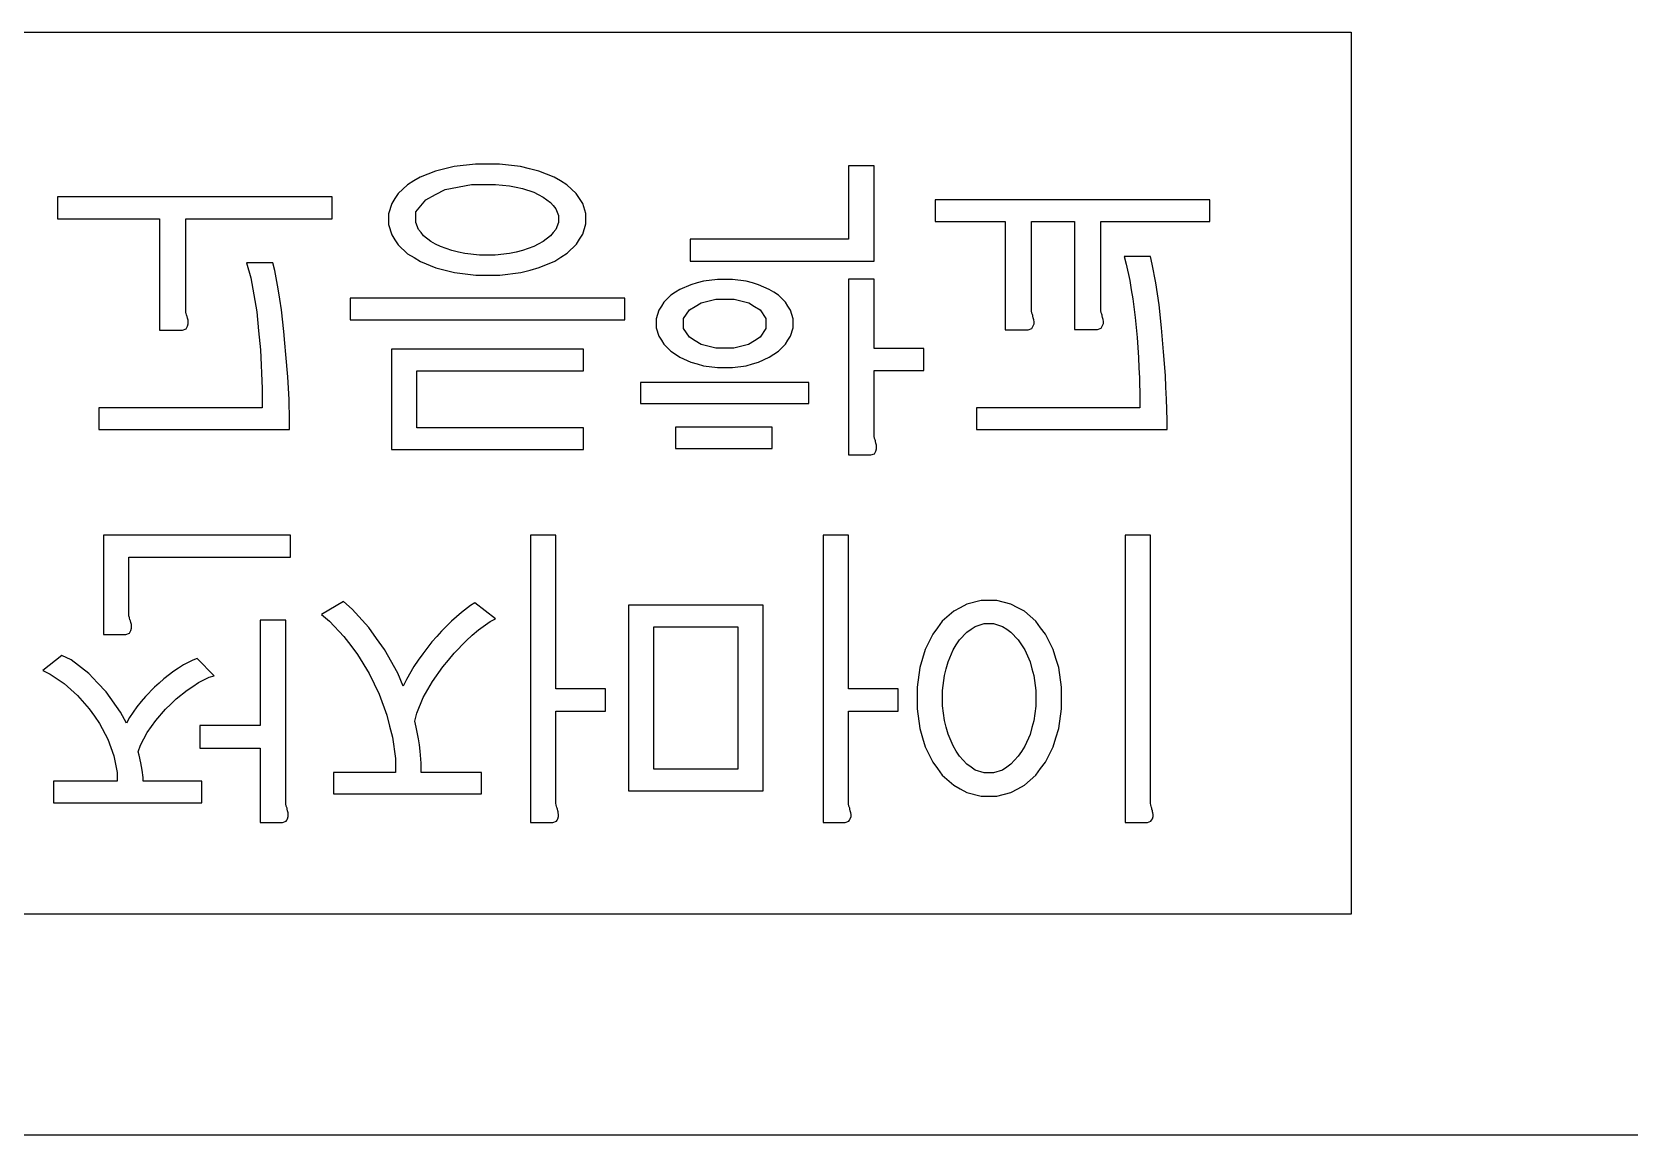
# Model space of a CAD drawing. Header units: inches. Extents: x -0.5 to 7, y 0 to 5.
# Drawn here: x 3.36 to 7, y 2.5 to 5 of the extents above; entities that cross this region are included whole.
import ezdxf

# ---------------------------------------------------------------- set-up
doc = ezdxf.new("R2010")
doc.units = ezdxf.units.IN
doc.header["$MEASUREMENT"] = 0

msp = doc.modelspace()

# ---------------------------------------------------------------- linework, layer by layer
for p, q in [((0, 5), (6.35, 5)), ((6.35, 5), (6.35, 3)), ((6.35, 3), (0, 3)), ((-0.5, 2.5), (7, 2.5))]:
    msp.add_line(p, q)
at = {"color": 5}
for p, q in [((4.3646, 4.7008), (4.3163, 4.6956)), ((4.392, 4.7008), (4.3646, 4.7008)), ((4.419, 4.7008), (4.392, 4.7008)), ((4.4668, 4.6956), (4.419, 4.7008)), ((5.2685, 4.6972), (5.2108, 4.6972)), ((5.2108, 4.6972), (5.2108, 4.5307)), ((5.2685, 4.481), (5.2685, 4.6972)), ((4.2248, 4.6626), (4.2107, 4.654)), ((4.2392, 4.6713), (4.2248, 4.6626)), ((4.2745, 4.6851), (4.2392, 4.6713)), ((4.2954, 4.6904), (4.2745, 4.6851)), ((4.3163, 4.6956), (4.2954, 4.6904)), ((4.4875, 4.6904), (4.4668, 4.6956)), ((4.5082, 4.6851), (4.4875, 4.6904)), ((4.5433, 4.6713), (4.5082, 4.6851)), ((4.5578, 4.6626), (4.5433, 4.6713)), ((4.5718, 4.654), (4.5578, 4.6626)), ((4.0402, 4.6266), (3.4175, 4.6266)), ((3.4175, 4.6266), (3.4175, 4.5769)), ((4.0402, 4.5769), (4.0402, 4.6266)), ((4.1895, 4.634), (4.1823, 4.6226)), ((4.2107, 4.654), (4.1895, 4.634)), ((4.252, 4.6201), (4.2742, 4.6316)), ((4.2742, 4.6316), (4.2963, 4.6432)), ((4.2963, 4.6432), (4.3556, 4.6547)), ((4.3556, 4.6547), (4.3927, 4.6547)), ((4.3927, 4.6547), (4.41, 4.6547)), ((4.41, 4.6547), (4.4421, 4.6516)), ((4.4421, 4.6516), (4.4569, 4.6486)), ((4.4569, 4.6486), (4.4716, 4.6455)), ((4.4716, 4.6455), (4.4969, 4.637)), ((4.4969, 4.637), (4.5073, 4.6316)), ((4.5073, 4.6316), (4.5181, 4.6262)), ((4.5181, 4.6262), (4.5349, 4.6138)), ((4.5933, 4.6341), (4.5718, 4.654)), ((4.6006, 4.623), (4.5933, 4.6341)), ((4.1751, 4.6113), (4.1678, 4.588)), ((4.1678, 4.588), (4.1678, 4.5761)), ((4.1823, 4.6226), (4.1751, 4.6113)), ((4.2298, 4.5923), (4.252, 4.6201)), ((4.2298, 4.5761), (4.2298, 4.5923)), ((4.5349, 4.6138), (4.5408, 4.6068)), ((4.5408, 4.6068), (4.5468, 4.5997)), ((4.5468, 4.5997), (4.5527, 4.5844)), ((4.608, 4.6118), (4.6006, 4.623)), ((4.6154, 4.5887), (4.608, 4.6118)), ((4.6154, 4.5769), (4.6154, 4.5887)), ((6.0297, 4.6201), (5.407, 4.6201)), ((5.407, 4.6201), (5.407, 4.5704)), ((6.0297, 4.5704), (6.0297, 4.6201)), ((3.4175, 4.5769), (3.6488, 4.5769)), ((3.6488, 4.5769), (3.6488, 4.3246)), ((3.7079, 4.5769), (4.0402, 4.5769)), ((3.7079, 4.3686), (3.7079, 4.5769)), ((4.1678, 4.5761), (4.1678, 4.5642)), ((4.1678, 4.5642), (4.1751, 4.5408)), ((4.2298, 4.5682), (4.2298, 4.5761)), ((4.2356, 4.5529), (4.2298, 4.5682)), ((4.2414, 4.5455), (4.2356, 4.5529)), ((4.5468, 4.5529), (4.5408, 4.5455)), ((4.5527, 4.5682), (4.5468, 4.5529)), ((4.5527, 4.5844), (4.5527, 4.5761)), ((4.5527, 4.5761), (4.5527, 4.5682)), ((4.5527, 4.5761), (4.5527, 4.5761)), ((4.6082, 4.5417), (4.6154, 4.565)), ((4.6154, 4.565), (4.6154, 4.5769)), ((4.6154, 4.5769), (4.6154, 4.5769)), ((5.407, 4.5704), (5.5655, 4.5704)), ((5.5655, 4.5704), (5.5655, 4.3253)), ((5.6253, 4.3693), (5.6253, 4.5704)), ((5.6253, 4.5704), (5.7226, 4.5704)), ((5.7226, 4.5704), (5.7226, 4.326)), ((5.7825, 4.37), (5.7825, 4.5704)), ((5.7825, 4.5704), (6.0297, 4.5704)), ((4.1751, 4.5408), (4.1823, 4.5293)), ((4.1823, 4.5293), (4.1895, 4.5177)), ((4.1895, 4.5177), (4.2111, 4.4976)), ((4.2471, 4.5381), (4.2414, 4.5455)), ((4.2637, 4.525), (4.2471, 4.5381)), ((4.2745, 4.5192), (4.2637, 4.525)), ((4.2853, 4.5138), (4.2745, 4.5192)), ((4.5073, 4.5192), (4.4969, 4.5138)), ((4.5181, 4.525), (4.5073, 4.5192)), ((4.5349, 4.5381), (4.5181, 4.525)), ((4.5408, 4.5455), (4.5349, 4.5381)), ((4.5725, 4.4986), (4.5938, 4.519)), ((4.5938, 4.519), (4.601, 4.5304)), ((4.601, 4.5304), (4.6082, 4.5417)), ((5.2108, 4.5307), (4.8519, 4.5307)), ((4.8519, 4.5307), (4.8519, 4.481)), ((4.2111, 4.4976), (4.2255, 4.4889)), ((4.2255, 4.4889), (4.2399, 4.4799)), ((4.2399, 4.4799), (4.2752, 4.4655)), ((4.3111, 4.505), (4.2853, 4.5138)), ((4.326, 4.5015), (4.3111, 4.505)), ((4.341, 4.4981), (4.326, 4.5015)), ((4.374, 4.4947), (4.341, 4.4981)), ((4.392, 4.4947), (4.374, 4.4947)), ((4.4096, 4.4947), (4.392, 4.4947)), ((4.4421, 4.4981), (4.4096, 4.4947)), ((4.4569, 4.5015), (4.4421, 4.4981)), ((4.4716, 4.505), (4.4569, 4.5015)), ((4.4969, 4.5138), (4.4716, 4.505)), ((4.5095, 4.466), (4.5444, 4.4806)), ((4.5444, 4.4806), (4.5585, 4.4896)), ((4.5585, 4.4896), (4.5725, 4.4986)), ((4.8519, 4.481), (5.2685, 4.481)), ((5.8949, 4.4911), (5.8351, 4.4911)), ((5.8351, 4.4911), (5.8398, 4.4741)), ((5.8992, 4.4738), (5.8949, 4.4911)), ((3.9054, 4.4767), (3.8456, 4.4767)), ((3.8456, 4.4767), (3.8553, 4.4428)), ((3.8553, 4.4428), (3.8692, 4.3659)), ((3.9097, 4.4594), (3.9054, 4.4767)), ((3.9177, 4.4183), (3.9097, 4.4594)), ((4.2752, 4.4655), (4.2961, 4.4601)), ((4.2961, 4.4601), (4.317, 4.4547)), ((4.317, 4.4547), (4.3653, 4.4493)), ((4.3653, 4.4493), (4.3927, 4.4493)), ((4.3927, 4.4493), (4.4197, 4.4493)), ((4.4197, 4.4493), (4.4677, 4.4549)), ((4.4677, 4.4549), (4.4886, 4.4604)), ((4.4886, 4.4604), (4.5095, 4.466)), ((5.8398, 4.4741), (5.8479, 4.4367)), ((5.9071, 4.4316), (5.8992, 4.4738)), ((3.9213, 4.3945), (3.9177, 4.4183)), ((4.818, 4.4104), (4.8079, 4.4035)), ((4.8285, 4.4168), (4.818, 4.4104)), ((4.8532, 4.4273), (4.8285, 4.4168)), ((4.8674, 4.4313), (4.8532, 4.4273)), ((4.8816, 4.4352), (4.8674, 4.4313)), ((4.9132, 4.4392), (4.8816, 4.4352)), ((4.9305, 4.4392), (4.9132, 4.4392)), ((4.9474, 4.4392), (4.9305, 4.4392)), ((4.9784, 4.4352), (4.9474, 4.4392)), ((4.9925, 4.4313), (4.9784, 4.4352)), ((5.0065, 4.4273), (4.9925, 4.4313)), ((5.031, 4.4168), (5.0065, 4.4273)), ((5.0415, 4.4104), (5.031, 4.4168)), ((5.0516, 4.4035), (5.0415, 4.4104)), ((5.2685, 4.4399), (5.2108, 4.4399)), ((5.2108, 4.4399), (5.2108, 4.0414)), ((5.2685, 4.2828), (5.2685, 4.4399)), ((5.8479, 4.4367), (5.8513, 4.4161)), ((5.8513, 4.4161), (5.8547, 4.3956)), ((5.9108, 4.4068), (5.9071, 4.4316)), ((5.9144, 4.3819), (5.9108, 4.4068)), ((3.7079, 4.3675), (3.7079, 4.3686)), ((3.9249, 4.3707), (3.9213, 4.3945)), ((3.9306, 4.321), (3.9249, 4.3707)), ((4.7033, 4.3967), (4.0806, 4.3967)), ((4.0806, 4.3967), (4.0806, 4.3477)), ((4.7033, 4.3477), (4.7033, 4.3967)), ((4.7806, 4.3696), (4.7748, 4.3502)), ((4.7863, 4.3787), (4.7806, 4.3696)), ((4.7921, 4.3877), (4.7863, 4.3787)), ((4.8079, 4.4035), (4.7921, 4.3877)), ((4.8368, 4.3505), (4.8499, 4.3702)), ((4.8499, 4.3702), (4.8631, 4.3783)), ((4.8631, 4.3783), (4.8762, 4.3864)), ((4.8762, 4.3864), (4.9099, 4.3945)), ((4.9099, 4.3945), (4.9305, 4.3945)), ((4.9305, 4.3945), (4.951, 4.3945)), ((4.951, 4.3945), (4.9845, 4.3864)), ((4.9845, 4.3864), (4.9975, 4.3783)), ((4.9975, 4.3783), (5.0105, 4.3702)), ((5.0105, 4.3702), (5.0234, 4.3505)), ((5.0674, 4.3877), (5.0516, 4.4035)), ((5.0732, 4.3787), (5.0674, 4.3877)), ((5.0789, 4.3696), (5.0732, 4.3787)), ((5.0847, 4.3502), (5.0789, 4.3696)), ((5.6253, 4.3682), (5.6253, 4.3693)), ((5.7825, 4.3689), (5.7825, 4.37)), ((5.7828, 4.3664), (5.7825, 4.3689)), ((5.8547, 4.3956), (5.8603, 4.3527)), ((5.9201, 4.3296), (5.9144, 4.3819)), ((3.7083, 4.365), (3.7079, 4.3675)), ((3.7086, 4.3635), (3.7083, 4.365)), ((3.709, 4.3621), (3.7086, 4.3635)), ((3.7101, 4.3588), (3.709, 4.3621)), ((3.7108, 4.357), (3.7101, 4.3588)), ((3.7105, 4.3304), (3.7121, 4.3332)), ((3.7112, 4.3552), (3.7108, 4.357)), ((3.7121, 4.3513), (3.7112, 4.3552)), ((3.7126, 4.3491), (3.7121, 4.3513)), ((3.7121, 4.3332), (3.7137, 4.3383)), ((3.7132, 4.3469), (3.7126, 4.3491)), ((3.7137, 4.3426), (3.7132, 4.3469)), ((3.7137, 4.3404), (3.7137, 4.3426)), ((3.7137, 4.3383), (3.7137, 4.3404)), ((3.8692, 4.3659), (3.8733, 4.3228)), ((4.0806, 4.3477), (4.7033, 4.3477)), ((4.7748, 4.3502), (4.7748, 4.3397)), ((4.7748, 4.3397), (4.7748, 4.3296)), ((4.7748, 4.3397), (4.7748, 4.3397)), ((4.8368, 4.339), (4.8368, 4.3505)), ((4.8368, 4.3278), (4.8368, 4.339)), ((4.8368, 4.339), (4.8368, 4.339)), ((5.0234, 4.3505), (5.0234, 4.339)), ((5.0234, 4.339), (5.0234, 4.3278)), ((5.0847, 4.3397), (5.0847, 4.3502)), ((5.0847, 4.3296), (5.0847, 4.3397)), ((5.6257, 4.3657), (5.6253, 4.3682)), ((5.6261, 4.3642), (5.6257, 4.3657)), ((5.6264, 4.3628), (5.6261, 4.3642)), ((5.6275, 4.3596), (5.6264, 4.3628)), ((5.6282, 4.3577), (5.6275, 4.3596)), ((5.6279, 4.3311), (5.6295, 4.334)), ((5.6286, 4.3559), (5.6282, 4.3577)), ((5.6295, 4.352), (5.6286, 4.3559)), ((5.63, 4.3498), (5.6295, 4.352)), ((5.6295, 4.334), (5.6311, 4.339)), ((5.6306, 4.3477), (5.63, 4.3498)), ((5.6311, 4.3433), (5.6306, 4.3477)), ((5.6311, 4.3412), (5.6311, 4.3433)), ((5.6311, 4.339), (5.6311, 4.3412)), ((5.7832, 4.365), (5.7828, 4.3664)), ((5.7835, 4.3635), (5.7832, 4.365)), ((5.7846, 4.3603), (5.7835, 4.3635)), ((5.7853, 4.3585), (5.7846, 4.3603)), ((5.785, 4.3318), (5.7866, 4.3347)), ((5.7857, 4.3567), (5.7853, 4.3585)), ((5.7866, 4.3527), (5.7857, 4.3567)), ((5.7871, 4.3505), (5.7866, 4.3527)), ((5.7866, 4.3347), (5.7882, 4.3397)), ((5.7877, 4.3484), (5.7871, 4.3505)), ((5.7882, 4.3441), (5.7877, 4.3484)), ((5.7882, 4.3419), (5.7882, 4.3441)), ((5.7882, 4.3397), (5.7882, 4.3419)), ((5.8603, 4.3527), (5.8625, 4.3304)), ((3.6488, 4.3246), (3.6942, 4.3246)), ((3.6942, 4.3246), (3.7007, 4.3246)), ((3.7007, 4.3246), (3.7088, 4.3275)), ((3.7088, 4.3275), (3.7105, 4.3304)), ((3.8733, 4.3228), (3.8775, 4.2797)), ((3.9328, 4.295), (3.9306, 4.321)), ((4.7748, 4.3296), (4.7806, 4.3105)), ((4.7806, 4.3105), (4.7863, 4.3015)), ((4.7863, 4.3015), (4.7921, 4.2925)), ((4.8499, 4.3084), (4.8368, 4.3278)), ((4.8631, 4.3001), (4.8499, 4.3084)), ((4.8762, 4.2918), (4.8631, 4.3001)), ((4.9971, 4.3001), (4.984, 4.2918)), ((5.0103, 4.3084), (4.9971, 4.3001)), ((5.0234, 4.3278), (5.0103, 4.3084)), ((5.0674, 4.2925), (5.0732, 4.3015)), ((5.0732, 4.3015), (5.0789, 4.3105)), ((5.0789, 4.3105), (5.0847, 4.3296)), ((5.5655, 4.3253), (5.6117, 4.3253)), ((5.6117, 4.3253), (5.6181, 4.3253)), ((5.6181, 4.3253), (5.6262, 4.3282)), ((5.6262, 4.3282), (5.6279, 4.3311)), ((5.7226, 4.326), (5.7688, 4.326)), ((5.7688, 4.326), (5.7753, 4.326)), ((5.7753, 4.326), (5.7834, 4.3289)), ((5.7834, 4.3289), (5.785, 4.3318)), ((5.8625, 4.3304), (5.8646, 4.308)), ((5.8646, 4.308), (5.8679, 4.2624)), ((5.9223, 4.3023), (5.9201, 4.3296)), ((5.9248, 4.2752), (5.9223, 4.3023)), ((3.8775, 4.2797), (3.8816, 4.1923)), ((3.9353, 4.2695), (3.9328, 4.295)), ((3.9393, 4.2183), (3.9353, 4.2695)), ((4.6097, 4.2814), (4.1743, 4.2814)), ((4.1743, 4.2814), (4.1743, 4.0536)), ((4.6097, 4.2323), (4.6097, 4.2814)), ((4.7921, 4.2925), (4.8079, 4.2767)), ((4.8079, 4.2767), (4.818, 4.2698)), ((4.818, 4.2698), (4.8285, 4.263)), ((4.8285, 4.263), (4.8532, 4.252)), ((4.9099, 4.2835), (4.8762, 4.2918)), ((4.9305, 4.2835), (4.9099, 4.2835)), ((4.9507, 4.2835), (4.9305, 4.2835)), ((4.984, 4.2918), (4.9507, 4.2835)), ((5.0065, 4.252), (5.031, 4.263)), ((5.031, 4.263), (5.0415, 4.2698)), ((5.0415, 4.2698), (5.0516, 4.2767)), ((5.0516, 4.2767), (5.0674, 4.2925)), ((5.3809, 4.2828), (5.2685, 4.2828)), ((5.3809, 4.2331), (5.3809, 4.2828)), ((5.8679, 4.2624), (5.869, 4.2392)), ((5.9288, 4.2215), (5.9248, 4.2752)), ((4.232, 4.1026), (4.232, 4.2323)), ((4.232, 4.2323), (4.6097, 4.2323)), ((4.8532, 4.252), (4.8674, 4.2478)), ((4.8674, 4.2478), (4.8816, 4.2437)), ((4.8816, 4.2437), (4.9132, 4.2396)), ((4.9132, 4.2396), (4.9305, 4.2396)), ((4.9305, 4.2396), (4.9474, 4.2396)), ((4.9474, 4.2396), (4.9784, 4.2437)), ((4.9784, 4.2437), (4.9925, 4.2478)), ((4.9925, 4.2478), (5.0065, 4.252)), ((5.2685, 4.2331), (5.3809, 4.2331)), ((5.2685, 4.0853), (5.2685, 4.2331)), ((5.869, 4.2392), (5.87, 4.2159)), ((3.8816, 4.1923), (3.8816, 4.148)), ((3.9407, 4.1927), (3.9393, 4.2183)), ((3.9422, 4.1671), (3.9407, 4.1927)), ((5.1207, 4.2057), (4.7388, 4.2057)), ((4.7388, 4.2057), (4.7388, 4.1581)), ((5.1207, 4.1581), (5.1207, 4.2057)), ((5.87, 4.2159), (5.8711, 4.1704)), ((5.9302, 4.1949), (5.9288, 4.2215)), ((5.9317, 4.1682), (5.9302, 4.1949)), ((3.9436, 4.1203), (3.9422, 4.1671)), ((4.7388, 4.1581), (5.1207, 4.1581)), ((5.8711, 4.1704), (5.8711, 4.148)), ((5.9331, 4.1203), (5.9317, 4.1682)), ((3.8816, 4.148), (3.5112, 4.148)), ((3.5112, 4.148), (3.5112, 4.099)), ((3.9436, 4.099), (3.9436, 4.1203)), ((5.8711, 4.148), (5.5007, 4.148)), ((5.5007, 4.148), (5.5007, 4.099)), ((5.9331, 4.099), (5.9331, 4.1203)), ((3.5112, 4.099), (3.9436, 4.099)), ((4.6097, 4.1026), (4.232, 4.1026)), ((4.6097, 4.0536), (4.6097, 4.1026)), ((5.0371, 4.1041), (4.818, 4.1041)), ((4.818, 4.1041), (4.818, 4.0558)), ((5.0371, 4.0558), (5.0371, 4.1041)), ((5.2685, 4.0842), (5.2685, 4.0853)), ((5.2688, 4.0817), (5.2685, 4.0842)), ((5.2692, 4.0803), (5.2688, 4.0817)), ((5.2696, 4.0788), (5.2692, 4.0803)), ((5.2707, 4.0756), (5.2696, 4.0788)), ((5.5007, 4.099), (5.9331, 4.099)), ((4.1743, 4.0536), (4.6097, 4.0536)), ((4.818, 4.0558), (5.0371, 4.0558)), ((5.2108, 4.0414), (5.2548, 4.0414)), ((5.2548, 4.0414), (5.2613, 4.0414)), ((5.2613, 4.0414), (5.2694, 4.0442)), ((5.2694, 4.0442), (5.271, 4.0471)), ((5.2714, 4.0738), (5.2707, 4.0756)), ((5.271, 4.0471), (5.2726, 4.05)), ((5.2717, 4.072), (5.2714, 4.0738)), ((5.2726, 4.068), (5.2717, 4.072)), ((5.2732, 4.0659), (5.2726, 4.068)), ((5.2726, 4.05), (5.2743, 4.055)), ((5.2737, 4.0637), (5.2732, 4.0659)), ((5.2743, 4.0594), (5.2737, 4.0637)), ((5.2743, 4.0572), (5.2743, 4.0594)), ((5.2743, 4.055), (5.2743, 4.0572)), ((3.9456, 3.8595), (3.5218, 3.8595)), ((3.5218, 3.8595), (3.5218, 3.6347)), ((3.9456, 3.8098), (3.9456, 3.8595)), ((4.5473, 3.8595), (4.4896, 3.8595)), ((4.4896, 3.8595), (4.4896, 3.208)), ((4.5473, 3.5114), (4.5473, 3.8595)), ((5.2104, 3.8595), (5.1528, 3.8595)), ((5.1528, 3.8595), (5.1528, 3.208)), ((5.2104, 3.5114), (5.2104, 3.8595)), ((5.8952, 3.8595), (5.8376, 3.8595)), ((5.8376, 3.8595), (5.8376, 3.208)), ((5.8952, 3.252), (5.8952, 3.8595)), ((3.5794, 3.8098), (3.9456, 3.8098)), ((3.5794, 3.6779), (3.5794, 3.8098)), ((3.5794, 3.6768), (3.5794, 3.6779)), ((3.5798, 3.6743), (3.5794, 3.6768)), ((4.0658, 3.7089), (4.0161, 3.6794)), ((4.0161, 3.6794), (4.0338, 3.6646)), ((4.0856, 3.692), (4.0658, 3.7089)), ((4.1231, 3.6502), (4.0856, 3.692)), ((4.3329, 3.6841), (4.3217, 3.6743)), ((4.3538, 3.6999), (4.3329, 3.6841)), ((4.3635, 3.706), (4.3538, 3.6999)), ((4.4103, 3.67), (4.3635, 3.706)), ((5.0173, 3.701), (4.7117, 3.701)), ((4.7117, 3.701), (4.7117, 3.2801)), ((5.0173, 3.2801), (5.0173, 3.701)), ((5.4489, 3.6873), (5.4231, 3.6646)), ((5.4639, 3.6952), (5.4489, 3.6873)), ((5.4788, 3.7032), (5.4639, 3.6952)), ((5.5114, 3.7111), (5.4788, 3.7032)), ((5.5291, 3.7111), (5.5114, 3.7111)), ((5.5464, 3.7111), (5.5291, 3.7111)), ((5.5788, 3.7032), (5.5464, 3.7111)), ((5.594, 3.6952), (5.5788, 3.7032)), ((5.6091, 3.6873), (5.594, 3.6952)), ((5.635, 3.6646), (5.6091, 3.6873)), ((3.5802, 3.6729), (3.5798, 3.6743)), ((3.5805, 3.6714), (3.5802, 3.6729)), ((3.5803, 3.6376), (3.582, 3.6404)), ((3.5816, 3.6682), (3.5805, 3.6714)), ((3.5823, 3.6664), (3.5816, 3.6682)), ((3.582, 3.6404), (3.5836, 3.6433)), ((3.5827, 3.665), (3.5823, 3.6664)), ((3.5836, 3.6614), (3.5827, 3.665)), ((3.5841, 3.6592), (3.5836, 3.6614)), ((3.5836, 3.6433), (3.5852, 3.6484)), ((3.5847, 3.657), (3.5841, 3.6592)), ((3.5852, 3.6527), (3.5847, 3.657)), ((3.5852, 3.6505), (3.5852, 3.6527)), ((3.5852, 3.6484), (3.5852, 3.6505)), ((3.9348, 3.6671), (3.8771, 3.6671)), ((3.8771, 3.6671), (3.8771, 3.4278)), ((3.9348, 3.252), (3.9348, 3.6671)), ((4.0338, 3.6646), (4.0667, 3.6296)), ((4.1408, 3.6253), (4.1231, 3.6502)), ((4.2882, 3.6423), (4.277, 3.6296)), ((4.3105, 3.6646), (4.2882, 3.6423)), ((4.3217, 3.6743), (4.3105, 3.6646)), ((4.3577, 3.6325), (4.3718, 3.6448)), ((4.3718, 3.6448), (4.3981, 3.6635)), ((4.3981, 3.6635), (4.4103, 3.67)), ((4.7693, 3.652), (4.9596, 3.652)), ((4.7693, 3.3291), (4.7693, 3.652)), ((4.9596, 3.652), (4.9596, 3.3291)), ((5.4123, 3.6498), (5.4015, 3.6354)), ((5.4231, 3.6646), (5.4123, 3.6498)), ((5.4788, 3.6397), (5.4884, 3.6462)), ((5.4884, 3.6462), (5.4979, 3.6527)), ((5.4979, 3.6527), (5.5183, 3.6592)), ((5.5183, 3.6592), (5.5291, 3.6592)), ((5.5291, 3.6592), (5.5395, 3.6592)), ((5.5395, 3.6592), (5.5595, 3.6527)), ((5.5595, 3.6527), (5.5691, 3.6462)), ((5.5691, 3.6462), (5.5786, 3.6397)), ((5.6458, 3.6498), (5.635, 3.6646)), ((5.657, 3.6354), (5.6458, 3.6498)), ((3.5218, 3.6347), (3.5665, 3.6347)), ((3.5665, 3.6347), (3.5726, 3.6347)), ((3.5726, 3.6347), (3.5803, 3.6376)), ((4.0667, 3.6296), (4.082, 3.6095)), ((4.082, 3.6095), (4.0974, 3.5893)), ((4.1584, 3.6004), (4.1408, 3.6253)), ((4.2662, 3.6174), (4.2453, 3.5907)), ((4.277, 3.6296), (4.2662, 3.6174)), ((4.3166, 3.5922), (4.3437, 3.6203)), ((4.3437, 3.6203), (4.3577, 3.6325)), ((5.4015, 3.6354), (5.3846, 3.6006)), ((5.4476, 3.5994), (5.4549, 3.6109)), ((5.4549, 3.6109), (5.4621, 3.6221)), ((5.4621, 3.6221), (5.4788, 3.6397)), ((5.5786, 3.6397), (5.5954, 3.6221)), ((5.5954, 3.6221), (5.6026, 3.6109)), ((5.6026, 3.6109), (5.6102, 3.5994)), ((5.6745, 3.6006), (5.657, 3.6354)), ((3.4274, 3.5871), (3.3841, 3.5525)), ((3.4483, 3.577), (3.4274, 3.5871)), ((3.4886, 3.546), (3.4483, 3.577)), ((3.7239, 3.5763), (3.703, 3.5655)), ((3.7337, 3.5799), (3.7239, 3.5763)), ((3.7726, 3.541), (3.7337, 3.5799)), ((4.0974, 3.5893), (4.1238, 3.5457)), ((4.1887, 3.5464), (4.1584, 3.6004)), ((4.2352, 3.5763), (4.2251, 3.5619)), ((4.2453, 3.5907), (4.2352, 3.5763)), ((4.2907, 3.5608), (4.3037, 3.5763)), ((4.3037, 3.5763), (4.3166, 3.5922)), ((5.3785, 3.5803), (5.3723, 3.5599)), ((5.3846, 3.6006), (5.3785, 3.5803)), ((5.4322, 3.5568), (5.4363, 3.5723)), ((5.4363, 3.5723), (5.4476, 3.5994)), ((5.6102, 3.5994), (5.6221, 3.5723)), ((5.6221, 3.5723), (5.6264, 3.5568)), ((5.6808, 3.5803), (5.6745, 3.6006)), ((5.6871, 3.5599), (5.6808, 3.5803)), ((3.3841, 3.5525), (3.4007, 3.5446)), ((3.4007, 3.5446), (3.4324, 3.5232)), ((3.5081, 3.5251), (3.4886, 3.546)), ((3.6587, 3.5341), (3.6479, 3.5244)), ((3.6807, 3.5511), (3.6587, 3.5341)), ((3.6919, 3.5583), (3.6807, 3.5511)), ((3.703, 3.5655), (3.6919, 3.5583)), ((3.7373, 3.5253), (3.7614, 3.5374)), ((3.7614, 3.5374), (3.7726, 3.541)), ((4.1238, 3.5457), (4.135, 3.5222)), ((4.2013, 3.5172), (4.1887, 3.5464)), ((4.2082, 3.5323), (4.2013, 3.5172)), ((4.2251, 3.5619), (4.2082, 3.5323)), ((4.2673, 3.5275), (4.2907, 3.5608)), ((5.3723, 3.5599), (5.3662, 3.5147)), ((5.4239, 3.5078), (5.428, 3.5413)), ((5.428, 3.5413), (5.4322, 3.5568)), ((5.6264, 3.5568), (5.6307, 3.5413)), ((5.6307, 3.5413), (5.635, 3.5078)), ((5.6934, 3.5147), (5.6871, 3.5599)), ((3.4324, 3.5232), (3.4475, 3.5096)), ((3.4475, 3.5096), (3.4627, 3.4961)), ((3.4627, 3.4961), (3.4893, 3.466)), ((3.5275, 3.5042), (3.5081, 3.5251)), ((3.5603, 3.4585), (3.5275, 3.5042)), ((3.6371, 3.515), (3.6166, 3.494)), ((3.6479, 3.5244), (3.6371, 3.515)), ((3.6865, 3.4884), (3.7113, 3.5084)), ((3.7113, 3.5084), (3.7243, 3.5168)), ((3.7243, 3.5168), (3.7373, 3.5253)), ((4.135, 3.5222), (4.1462, 3.4992)), ((4.1462, 3.4992), (4.1638, 3.4513)), ((4.2464, 3.4918), (4.2568, 3.5096)), ((4.2568, 3.5096), (4.2673, 3.5275)), ((4.6597, 3.5114), (4.5473, 3.5114)), ((4.6597, 3.4603), (4.6597, 3.5114)), ((5.3229, 3.5114), (5.2104, 3.5114)), ((5.3229, 3.4603), (5.3229, 3.5114)), ((5.3662, 3.5147), (5.3662, 3.4898)), ((5.4239, 3.4898), (5.4239, 3.5078)), ((5.635, 3.5078), (5.635, 3.4898)), ((5.6934, 3.4898), (5.6934, 3.5147)), ((3.4893, 3.466), (3.5009, 3.4495)), ((3.5737, 3.4336), (3.5603, 3.4585)), ((3.5971, 3.4705), (3.5805, 3.4462)), ((3.6068, 3.4823), (3.5971, 3.4705)), ((3.6166, 3.494), (3.6068, 3.4823)), ((3.6402, 3.4394), (3.6623, 3.465)), ((3.6623, 3.465), (3.6746, 3.4768)), ((3.6746, 3.4768), (3.6865, 3.4884)), ((4.2316, 3.4559), (4.2464, 3.4918)), ((4.5473, 3.4603), (4.6597, 3.4603)), ((4.5473, 3.252), (4.5473, 3.4603)), ((5.2104, 3.4603), (5.3229, 3.4603)), ((5.2104, 3.252), (5.2104, 3.4603)), ((5.3662, 3.4898), (5.3662, 3.4657)), ((5.3662, 3.4898), (5.3662, 3.4898)), ((5.3662, 3.4657), (5.3723, 3.421)), ((5.4239, 3.4725), (5.4239, 3.4898)), ((5.4239, 3.4898), (5.4239, 3.4898)), ((5.428, 3.4397), (5.4239, 3.4725)), ((5.635, 3.4722), (5.6307, 3.439)), ((5.635, 3.4898), (5.635, 3.4722)), ((5.6871, 3.421), (5.6934, 3.4657)), ((5.6934, 3.4657), (5.6934, 3.4898)), ((3.5009, 3.4495), (3.5128, 3.4329)), ((3.5128, 3.4329), (3.5315, 3.3974)), ((3.5805, 3.4462), (3.5737, 3.4336)), ((3.6203, 3.412), (3.6303, 3.4257)), ((3.6303, 3.4257), (3.6402, 3.4394)), ((3.8771, 3.4278), (3.7402, 3.4278)), ((3.7402, 3.4278), (3.7402, 3.3767)), ((4.1638, 3.4513), (4.1703, 3.4264)), ((4.1703, 3.4264), (4.1768, 3.4015)), ((4.2273, 3.4379), (4.2316, 3.4559)), ((4.2305, 3.4246), (4.2273, 3.4379)), ((4.2357, 3.3976), (4.2305, 3.4246)), ((5.4322, 3.4242), (5.428, 3.4397)), ((5.4363, 3.4087), (5.4322, 3.4242)), ((5.6264, 3.4235), (5.6221, 3.408)), ((5.6307, 3.439), (5.6264, 3.4235)), ((3.5315, 3.3974), (3.5384, 3.3785)), ((3.6054, 3.3835), (3.6203, 3.412)), ((4.1768, 3.4015), (4.1833, 3.3529)), ((4.2377, 3.3839), (4.2357, 3.3976)), ((5.3723, 3.421), (5.3785, 3.4005)), ((5.3785, 3.4005), (5.3846, 3.3799)), ((5.4476, 3.3817), (5.4363, 3.4087)), ((5.6221, 3.408), (5.6102, 3.381)), ((5.6745, 3.3799), (5.6808, 3.4005)), ((5.6808, 3.4005), (5.6871, 3.421)), ((3.5384, 3.3785), (3.5452, 3.3595)), ((3.5452, 3.3595), (3.5524, 3.3212)), ((3.6003, 3.3687), (3.6054, 3.3835)), ((3.6025, 3.3605), (3.6003, 3.3687)), ((3.6063, 3.3437), (3.6025, 3.3605)), ((3.7402, 3.3767), (3.8771, 3.3767)), ((3.8771, 3.3767), (3.8771, 3.208)), ((4.1833, 3.3529), (4.1833, 3.3291)), ((4.2397, 3.3702), (4.2377, 3.3839)), ((4.2417, 3.3424), (4.2397, 3.3702)), ((5.3846, 3.3799), (5.4015, 3.345)), ((5.4549, 3.3702), (5.4476, 3.3817)), ((5.4621, 3.3587), (5.4549, 3.3702)), ((5.4788, 3.3405), (5.4621, 3.3587)), ((5.5954, 3.3583), (5.5786, 3.3405)), ((5.6026, 3.3695), (5.5954, 3.3583)), ((5.6102, 3.381), (5.6026, 3.3695)), ((5.657, 3.345), (5.6745, 3.3799)), ((3.5524, 3.3212), (3.5528, 3.3017)), ((3.6079, 3.3352), (3.6063, 3.3437)), ((3.6095, 3.3268), (3.6079, 3.3352)), ((3.6112, 3.31), (3.6095, 3.3268)), ((4.1833, 3.3219), (4.0428, 3.3219)), ((4.0428, 3.3219), (4.0428, 3.2729)), ((4.1833, 3.3291), (4.1833, 3.3219)), ((4.2417, 3.3284), (4.2417, 3.3424)), ((4.2417, 3.3219), (4.2417, 3.3284)), ((4.3786, 3.3219), (4.2417, 3.3219)), ((4.3786, 3.2729), (4.3786, 3.3219)), ((4.9596, 3.3291), (4.7693, 3.3291)), ((5.4015, 3.345), (5.4123, 3.3305)), ((5.4123, 3.3305), (5.4231, 3.3158)), ((5.4231, 3.3158), (5.4489, 3.2927)), ((5.4884, 3.3338), (5.4788, 3.3405)), ((5.4979, 3.3271), (5.4884, 3.3338)), ((5.5183, 3.3205), (5.4979, 3.3271)), ((5.5291, 3.3205), (5.5183, 3.3205)), ((5.5395, 3.3205), (5.5291, 3.3205)), ((5.5595, 3.3271), (5.5395, 3.3205)), ((5.5691, 3.3338), (5.5595, 3.3271)), ((5.5786, 3.3405), (5.5691, 3.3338)), ((5.6091, 3.2927), (5.635, 3.3158)), ((5.635, 3.3158), (5.6458, 3.3305)), ((5.6458, 3.3305), (5.657, 3.345)), ((3.5528, 3.3017), (3.4086, 3.3017)), ((3.4086, 3.3017), (3.4086, 3.2527)), ((3.6112, 3.3017), (3.6112, 3.31)), ((3.7445, 3.3017), (3.6112, 3.3017)), ((3.7445, 3.2527), (3.7445, 3.3017)), ((4.7117, 3.2801), (5.0173, 3.2801)), ((5.4489, 3.2927), (5.4639, 3.2844)), ((5.4639, 3.2844), (5.4788, 3.2761)), ((5.5788, 3.2761), (5.594, 3.2844)), ((5.594, 3.2844), (5.6091, 3.2927)), ((3.4086, 3.2527), (3.7445, 3.2527)), ((3.9348, 3.2509), (3.9348, 3.252)), ((3.9351, 3.2484), (3.9348, 3.2509)), ((3.9355, 3.2469), (3.9351, 3.2484)), ((3.9358, 3.2455), (3.9355, 3.2469)), ((3.9369, 3.2423), (3.9358, 3.2455)), ((3.9376, 3.2405), (3.9369, 3.2423)), ((3.938, 3.2386), (3.9376, 3.2405)), ((4.0428, 3.2729), (4.3786, 3.2729)), ((4.5473, 3.2509), (4.5473, 3.252)), ((4.5476, 3.2484), (4.5473, 3.2509)), ((4.548, 3.2469), (4.5476, 3.2484)), ((4.5483, 3.2455), (4.548, 3.2469)), ((4.5494, 3.2423), (4.5483, 3.2455)), ((4.5502, 3.2405), (4.5494, 3.2423)), ((4.5505, 3.2386), (4.5502, 3.2405)), ((5.2104, 3.2509), (5.2104, 3.252)), ((5.2108, 3.2484), (5.2104, 3.2509)), ((5.2112, 3.2469), (5.2108, 3.2484)), ((5.2115, 3.2455), (5.2112, 3.2469)), ((5.2126, 3.2423), (5.2115, 3.2455)), ((5.2133, 3.2405), (5.2126, 3.2423)), ((5.2137, 3.2386), (5.2133, 3.2405)), ((5.4788, 3.2761), (5.5114, 3.2678)), ((5.5114, 3.2678), (5.5291, 3.2678)), ((5.5291, 3.2678), (5.5464, 3.2678)), ((5.5464, 3.2678), (5.5788, 3.2761)), ((5.8952, 3.2509), (5.8952, 3.252)), ((5.8956, 3.2484), (5.8952, 3.2509)), ((5.8959, 3.2469), (5.8956, 3.2484)), ((5.8963, 3.2455), (5.8959, 3.2469)), ((5.8974, 3.2423), (5.8963, 3.2455)), ((5.8981, 3.2405), (5.8974, 3.2423)), ((5.8985, 3.2386), (5.8981, 3.2405)), ((3.8771, 3.208), (3.9211, 3.208)), ((3.9211, 3.208), (3.9276, 3.208)), ((3.9276, 3.208), (3.9357, 3.2109)), ((3.9357, 3.2109), (3.9373, 3.2138)), ((3.9373, 3.2138), (3.9389, 3.2167)), ((3.9389, 3.2347), (3.938, 3.2386)), ((3.9394, 3.2325), (3.9389, 3.2347)), ((3.9389, 3.2167), (3.9405, 3.2217)), ((3.94, 3.2304), (3.9394, 3.2325)), ((3.9405, 3.226), (3.94, 3.2304)), ((3.9405, 3.2239), (3.9405, 3.226)), ((3.9405, 3.2217), (3.9405, 3.2239)), ((4.4896, 3.208), (4.5336, 3.208)), ((4.5336, 3.208), (4.5401, 3.208)), ((4.5401, 3.208), (4.5482, 3.2109)), ((4.5482, 3.2109), (4.5498, 3.2138)), ((4.5498, 3.2138), (4.5514, 3.2167)), ((4.5514, 3.2347), (4.5505, 3.2386)), ((4.552, 3.2325), (4.5514, 3.2347)), ((4.5514, 3.2167), (4.553, 3.2217)), ((4.5525, 3.2304), (4.552, 3.2325)), ((4.553, 3.226), (4.5525, 3.2304)), ((4.553, 3.2239), (4.553, 3.226)), ((4.553, 3.2217), (4.553, 3.2239)), ((5.1528, 3.208), (5.1967, 3.208)), ((5.1967, 3.208), (5.2032, 3.208)), ((5.2032, 3.208), (5.2113, 3.2109)), ((5.2113, 3.2109), (5.213, 3.2138)), ((5.213, 3.2138), (5.2146, 3.2167)), ((5.2146, 3.2347), (5.2137, 3.2386)), ((5.2151, 3.2325), (5.2146, 3.2347)), ((5.2146, 3.2167), (5.2162, 3.2217)), ((5.2157, 3.2304), (5.2151, 3.2325)), ((5.2162, 3.226), (5.2157, 3.2304)), ((5.2162, 3.2239), (5.2162, 3.226)), ((5.2162, 3.2217), (5.2162, 3.2239)), ((5.8376, 3.208), (5.8815, 3.208)), ((5.8815, 3.208), (5.888, 3.208)), ((5.888, 3.208), (5.8961, 3.2109)), ((5.8961, 3.2109), (5.8977, 3.2138)), ((5.8977, 3.2138), (5.8994, 3.2167)), ((5.8994, 3.2347), (5.8985, 3.2386)), ((5.8999, 3.2325), (5.8994, 3.2347)), ((5.8994, 3.2167), (5.901, 3.2217)), ((5.9004, 3.2304), (5.8999, 3.2325)), ((5.901, 3.226), (5.9004, 3.2304)), ((5.901, 3.2239), (5.901, 3.226)), ((5.901, 3.2217), (5.901, 3.2239))]:
    msp.add_line(p, q, dxfattribs=at)

doc.saveas('drawing.dxf')
